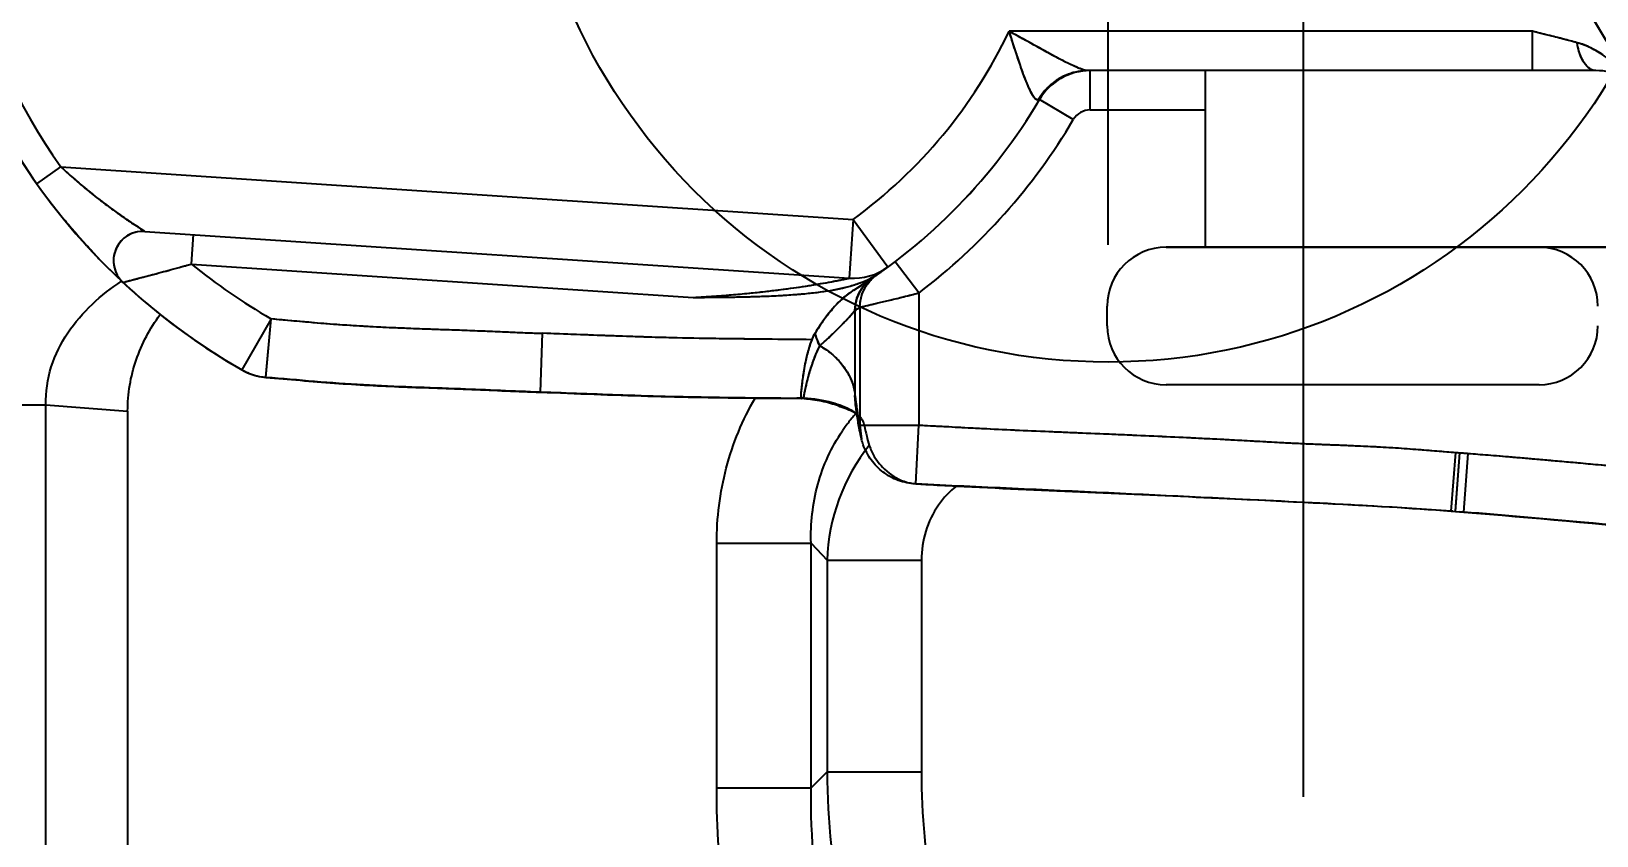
# Model space of a CAD drawing. Header units: millimetres. Extents: x 23075 to 24509, y -21593 to -20579.
# Drawn here: x 23832.64 to 23840.66, y -20854.41 to -20850.29 of the extents above; entities that cross this region are included whole.
import ezdxf

# ---------------------------------------------------------------- set-up
doc = ezdxf.new("R2010")
doc.units = ezdxf.units.MM
doc.header["$LTSCALE"] = 8
doc.linetypes.add('CENTER', pattern=[2, 1.25, -0.25, 0.25, -0.25])
doc.linetypes.add('CENTER2', pattern=[1.125, 0.75, -0.125, 0.125, -0.125])
doc.layers.get('DEFPOINTS').update_dxf_attribs({"color": 6})
for name, color, linetype in [('Cav-cor', 30, 'Continuous'), ('CL', 1, 'Continuous'), ('PIN', 5, 'Continuous'), ('PRODUCT', 1, 'Continuous')]:
    doc.layers.add(name, color=color, linetype=linetype)
doc.layers.add('dim', color=3, linetype='Continuous', lineweight=15)
doc.styles.get("Standard").update_dxf_attribs({"font": 'txt.shx', "width": 0.8, "bigfont": 'chineset.shx'})
doc.dimstyles.new('ISO-25', dxfattribs={"dimtxt": 5, "dimasz": 4, "dimexe": 0.3, "dimexo": 0.3, "dimtad": 0, "dimzin": 1, "dimdsep": 46, "dimtxsty": 'Standard', "dimcen": 0, "dimclrd": 3, "dimclre": 3, "dimclrt": 3, "dimazin": 0, "dimtfac": 1, "dimtofl": 0, "dimtmove": 0, "dimatfit": 0, "dimfxl": 0, "dimarcsym": 0})

# ---------------------------------------------------------------- blocks, each defined once
blk = doc.blocks.new('*D28255')
at = {"layer": 'DEFPOINTS', "color": 0}
for p in [(23757.1565, -20844.8851), (23853.682, -20996.8851), (23904.1565, -20996.8851)]:
    blk.add_point(p, dxfattribs=at)
at = {"layer": 'dim', "color": 3, "lineweight": -2}
for p, q in [((23757.4565, -20844.8851), (23904.4565, -20844.8851)), ((23904.1565, -20848.8851), (23904.1565, -20911.5934)), ((23904.1565, -20992.8851), (23904.1565, -20930.1768)), ((23853.982, -20996.8851), (23904.4565, -20996.8851))]:
    blk.add_line(p, q, dxfattribs=at)
at = {"layer": 'dim', "color": 3}
for points in [[(23904.8232, -20848.8851), (23903.4898, -20848.8851), (23904.1565, -20844.8851)], [(23903.4898, -20992.8851), (23904.8232, -20992.8851), (23904.1565, -20996.8851)]]:
    blk.add_solid(points, dxfattribs=at)
at = {"layer": 'dim', "color": 3, "insert": (23904.1565, -20920.8851), "char_height": 5, "attachment_point": 5, "rotation": 90}
blk.add_mtext('152.00', dxfattribs=at)

msp = doc.modelspace()

# ---------------------------------------------------------------- linework, layer by layer
at = {"layer": 'Cav-cor', "color": 241}
for p, q in [((23840.3289, -20850.2921), (23837.6495, -20850.2921)), ((23840.3289, -20850.4931), (23840.3289, -20850.2921)), ((23840.6539, -20850.4931), (23838.0547, -20850.4931)), ((23838.0644, -20850.6941), (23838.0644, -20850.4931)), ((23838.654, -20851.3976), (23838.654, -20850.4931)), ((23837.8047, -20850.6415), (23837.7988, -20850.6432)), ((23837.9779, -20850.7435), (23837.8047, -20850.6415)), ((23838.0644, -20850.6941), (23838.654, -20850.6941)), ((23832.6707, -20851.0725), (23832.7938, -20850.9854)), ((23832.7938, -20850.9854), (23836.8508, -20851.2549)), ((23836.8507, -20851.2549), (23836.8307, -20851.5557)), ((23836.8507, -20851.2549), (23837.0287, -20851.4982)), ((23833.2243, -20851.3162), (23836.8307, -20851.5557)), ((23833.4624, -20851.4831), (23833.4724, -20851.3327)), ((23837.1864, -20851.6314), (23837.0652, -20851.4711)), ((23838.453, -20851.3976), (23841.6726, -20851.3976)), ((23833.4624, -20851.4831), (23836.0311, -20851.6537)), ((23833.1116, -20851.5769), (23833.185, -20851.5581)), ((23837.1864, -20851.6314), (23837.1864, -20852.3075)), ((23836.8853, -20851.7042), (23836.8853, -20852.2673)), ((23838.1515, -20851.7996), (23838.1515, -20851.6991)), ((23833.8703, -20851.7629), (23833.7211, -20852.0248)), ((23833.844, -20852.0632), (23833.8703, -20851.7629)), ((23836.86, -20851.7216), (23836.86, -20852.1561)), ((23835.2501, -20852.1391), (23835.2604, -20851.8378)), ((23840.3625, -20852.1011), (23838.453, -20852.1011)), ((23836.862, -20852.1946), (23836.86, -20852.1561)), ((23836.8621, -20852.1951), (23836.862, -20852.1946)), ((23836.8716, -20852.2345), (23836.8621, -20852.1951)), ((23831.917, -20852.2042), (23832.7177, -20852.2042)), ((23832.7177, -20852.2042), (23833.1359, -20852.2356)), ((23832.7177, -20855.6533), (23832.7177, -20852.2042)), ((23833.1359, -20852.2356), (23833.1359, -20855.5036)), ((23836.8664, -20852.2461), (23836.8886, -20852.2673)), ((23836.9063, -20852.3074), (23837.1864, -20852.3074)), ((23837.1708, -20852.6074), (23837.1864, -20852.3074)), ((23839.9126, -20852.748), (23839.9361, -20852.4475)), ((23839.9346, -20852.7498), (23839.9577, -20852.4491)), ((23839.9361, -20852.4475), (23839.9577, -20852.4491)), ((23839.9577, -20852.4491), (23840.0003, -20852.4524)), ((23839.9768, -20852.753), (23840.0003, -20852.4524)), ((23839.9126, -20852.748), (23839.9346, -20852.7498)), ((23839.9346, -20852.7498), (23839.9557, -20852.7514)), ((23839.9557, -20852.7514), (23839.9768, -20852.753)), ((23836.152, -20852.9126), (23836.635, -20852.9126)), ((23836.152, -20854.164), (23836.152, -20852.9126)), ((23836.635, -20854.164), (23836.635, -20852.9126)), ((23836.635, -20852.9126), (23836.7174, -20852.9989)), ((23836.7174, -20852.9989), (23837.2004, -20852.9989)), ((23836.7174, -20852.9989), (23836.7174, -20854.0815)), ((23837.2004, -20852.9989), (23837.2004, -20854.0815)), ((23836.7174, -20854.0815), (23836.635, -20854.164)), ((23836.7174, -20854.0815), (23837.2004, -20854.0815)), ((23836.152, -20854.164), (23836.635, -20854.164))]:
    msp.add_line(p, q, dxfattribs=at)
for centre, radius, start, end in [((23835.3375, -20849.1866), 3.2662, 130.74193, 219.03424), ((23835.3375, -20849.1866), 3.1155, 132.36224, 215.26683), ((23844.1111, -20848.2017), 4.02, 167.05768, 216.69853), ((23835.3375, -20849.1866), 2.5627, 306.1917, 334.44525), ((23837.5251, -20861.78), 11.8251, 75.14056, 76.28423), ((23838.0644, -20850.7946), 0.3015, 90, 149.47355), ((23840.6539, -20850.7946), 0.3015, 57.69666, 90), ((23835.3375, -20849.1866), 2.8643, 301.97913, 329.47352), ((23835.3375, -20849.1866), 3.0653, 307.09843, 329.47352), ((23838.0644, -20850.7946), 0.1005, 90, 149.47352), ((23834.5618, -20849.1021), 2.5832, 226.8091, 228.46854), ((23834.6301, -20849.0247), 2.6864, 228.47249, 230.63311), ((23834.7288, -20848.9042), 2.8422, 230.63597, 234.09403), ((23833.2143, -20851.4666), 0.1507, 86.2, 203.56683), ((23837.4364, -20847.3491), 6.0541, 221.19492, 222.05541), ((23836.3164, -20848.3544), 4.5493, 222.10311, 222.27225), ((23835.3372, -20849.187), 3.2658, 223.02414, 240.33905), ((23835.1927, -20849.3789), 3.0285, 222.23023, 223.1001), ((23834.2212, -20850.2889), 1.6974, 223.07961, 224.50187), ((23838.453, -20851.6991), 0.3015, 90, 180), ((23840.3625, -20851.6991), 0.3015, 0, 90), ((23829.4819, -20837.3048), 14.7265, 284.56404, 285.00894), ((23829.4429, -20837.1596), 14.8768, 285.00932, 285.67557), ((23835.3375, -20849.1866), 2.9647, 230.76899, 240.29045), ((23836.8507, -20851.2549), 0.3015, 266.2, 306.18991), ((23836.7318, -20851.1489), 0.4573, 296.73327, 297.94458), ((23837.0606, -20851.7212), 0.2006, 142.86743, 180.11847), ((23837.0849, -20851.7031), 0.1994, 143.22221, 148.62897), ((23833.8123, -20838.2847), 13.7666, 283.55452, 284.1873), ((23835.1368, -20849.1866), 3.0653, 304.20616, 304.7812), ((23832.4504, -20832.6298), 19.5832, 283.36619, 283.55054), ((23838.453, -20851.7996), 0.3015, 180, 270), ((23840.3625, -20851.7996), 0.3015, 270, 0), ((23833.8703, -20851.7629), 0.3015, 240.33842, 264.98326), ((23836.6058, -20851.9748), 0.1945, 263.51764, 267.83362), ((23837.5268, -20852.8333), 0.8837, 140.10037, 144.14302), ((23837.5213, -20852.8288), 0.8766, 138.33794, 140.09786), ((23836.8137, -20852.3245), 0.0943, 31.79872, 37.36634), ((23837.5293, -20852.8352), 0.8869, 144.14104, 145.8144), ((23838.0338, -20852.0827), 1.1487, 191.56115, 194.14343), ((23837.7157, -20853.0323), 0.9989, 141.55498, 178.08283), ((23837.8234, -20852.1359), 0.9317, 194.13626, 197.19269), ((23837.6734, -20852.988), 0.4713, 128.58872, 144.85051)]:
    msp.add_arc(centre, radius, start, end, dxfattribs=at)
for points, knots in [([(23838.0547, -20850.4931), (23838.0427, -20850.4931), (23838.0154, -20850.4851), (23837.9731, -20850.4669), (23837.9246, -20850.4426), (23837.8539, -20850.4049), (23837.762, -20850.3539), (23837.6876, -20850.3126), (23837.6495, -20850.2921)], [0, 0, 0, 0, 0.078947, 0.18416, 0.305692, 0.436889, 0.714332, 1, 1, 1, 1]), ([(23837.7988, -20850.6432), (23837.7934, -20850.6448), (23837.7826, -20850.6378), (23837.7735, -20850.6253), (23837.7604, -20850.6035), (23837.7449, -20850.5691), (23837.7186, -20850.5025), (23837.687, -20850.4091), (23837.662, -20850.3319), (23837.6495, -20850.2921)], [0, 0, 0, 0, 0.043969, 0.079555, 0.124575, 0.23779, 0.372805, 0.677334, 1, 1, 1, 1]), ([(23840.6978, -20850.4185), (23840.6873, -20850.4112), (23840.6436, -20850.3828), (23840.5955, -20850.3604), (23840.5576, -20850.3503)], [0, 0, 0, 0, 0.246991, 1, 1, 1, 1]), ([(23840.6539, -20850.4931), (23840.6429, -20850.4931), (23840.6218, -20850.4854), (23840.5984, -20850.4619), (23840.5723, -20850.4184), (23840.5619, -20850.3786), (23840.5576, -20850.3503)], [0, 0, 0, 0, 0.180258, 0.342343, 0.534933, 1, 1, 1, 1]), ([(23838.0547, -20850.4931), (23838.0037, -20850.4931), (23837.8994, -20850.5212), (23837.8243, -20850.5985), (23837.7988, -20850.6432)], [0, 0, 0, 0, 0.497941, 1, 1, 1, 1]), ([(23832.7354, -20851.1609), (23832.7414, -20851.1687), (23832.7651, -20851.1995), (23832.7896, -20851.2296), (23832.8081, -20851.2518)], [0, 0, 0, 0, 0.254704, 1, 1, 1, 1]), ([(23833.062, -20851.2063), (23833.0803, -20851.2196), (23833.1074, -20851.2387), (23833.1428, -20851.263), (23833.167, -20851.2791), (23833.1884, -20851.2932), (23833.204, -20851.3032), (23833.214, -20851.3098), (23833.2197, -20851.313), (23833.2226, -20851.3157), (23833.2243, -20851.3162)], [0, 0, 0, 0, 0.346238, 0.507634, 0.657299, 0.790484, 0.899552, 0.941701, 0.973347, 1, 1, 1, 1]), ([(23832.8081, -20851.2518), (23832.8143, -20851.2591), (23832.8382, -20851.2876), (23832.8626, -20851.3157), (23832.8808, -20851.3365)], [0, 0, 0, 0, 0.256862, 1, 1, 1, 1]), ([(23836.031, -20851.6537), (23836.1017, -20851.6501), (23836.2429, -20851.6406), (23836.4188, -20851.6225), (23836.5582, -20851.6039), (23836.6443, -20851.5905), (23836.7115, -20851.5789), (23836.753, -20851.5713), (23836.7828, -20851.5654), (23836.8066, -20851.5609), (23836.8141, -20851.5587), (23836.8334, -20851.5556), (23836.8307, -20851.5557)], [0, 0, 0, 0, 0.263392, 0.526379, 0.657247, 0.786759, 0.850294, 0.911855, 0.941077, 0.968078, 0.990173, 1, 1, 1, 1]), ([(23832.7177, -20852.2042), (23832.716, -20852.1388), (23832.7348, -20852.007), (23832.823, -20851.8308), (23832.9506, -20851.6845), (23833.0518, -20851.6056), (23833.1046, -20851.5704)], [0, 0, 0, 0, 0.253378, 0.505054, 0.753832, 1, 1, 1, 1]), ([(23836.0311, -20851.6537), (23836.1296, -20851.6539), (23836.3265, -20851.6519), (23836.5235, -20851.643), (23836.6215, -20851.6331)], [0, 0, 0, 0, 0.500039, 1, 1, 1, 1]), ([(23836.8544, -20851.6162), (23836.8333, -20851.6293), (23836.7543, -20851.6907), (23836.6958, -20851.7733), (23836.6559, -20851.8363)], [0, 0, 0, 0, 0.250464, 1, 1, 1, 1]), ([(23836.8853, -20851.7042), (23836.8881, -20851.7035), (23836.9189, -20851.6966), (23836.9496, -20851.6892), (23836.9775, -20851.6826)], [0, 0, 0, 0, 0.090413, 1, 1, 1, 1]), ([(23833.1359, -20852.2356), (23833.1359, -20852.1476), (23833.1657, -20851.9702), (23833.2502, -20851.8122), (23833.3022, -20851.7411)], [0, 0, 0, 0, 0.49984, 1, 1, 1, 1]), ([(23833.8676, -20851.7626), (23833.9834, -20851.7728), (23834.2149, -20851.7945), (23834.5633, -20851.8122), (23834.9119, -20851.8227), (23835.1442, -20851.8339), (23835.2604, -20851.8378)], [0, 0, 0, 0, 0.250001, 0.499994, 0.749997, 1, 1, 1, 1]), ([(23836.6794, -20851.902), (23836.7015, -20851.8827), (23836.7642, -20851.8251), (23836.823, -20851.7634), (23836.86, -20851.7216)], [0, 0, 0, 0, 0.344843, 1, 1, 1, 1]), ([(23836.6385, -20851.8706), (23836.4088, -20851.8678), (23836.0641, -20851.866), (23835.6048, -20851.8512), (23835.3752, -20851.8418), (23835.2604, -20851.8378)], [0, 0, 0, 0, 0.499999, 0.749999, 1, 1, 1, 1]), ([(23836.6385, -20851.8706), (23836.626, -20851.9038), (23836.608, -20851.9682), (23836.5944, -20852.0463), (23836.588, -20852.1001), (23836.5845, -20852.1301), (23836.5818, -20852.152), (23836.5832, -20852.1637), (23836.5838, -20852.168)], [0, 0, 0, 0, 0.349872, 0.657913, 0.783412, 0.884333, 0.957168, 1, 1, 1, 1]), ([(23836.6794, -20851.9019), (23836.6769, -20851.8964), (23836.6679, -20851.8749), (23836.6604, -20851.8529), (23836.6559, -20851.8363)], [0, 0, 0, 0, 0.260626, 1, 1, 1, 1]), ([(23836.5984, -20852.1692), (23836.5985, -20852.1581), (23836.606, -20852.1265), (23836.6191, -20852.0677), (23836.6419, -20851.9885), (23836.6651, -20851.9316), (23836.6794, -20851.902)], [0, 0, 0, 0, 0.118808, 0.343806, 0.647519, 1, 1, 1, 1]), ([(23836.6794, -20851.902), (23836.707, -20851.9163), (23836.7935, -20851.9781), (23836.8551, -20852.081), (23836.86, -20852.1561)], [0, 0, 0, 0, 0.292378, 1, 1, 1, 1]), ([(23833.8439, -20852.0632), (23833.9609, -20852.0734), (23834.1362, -20852.0891), (23834.3705, -20852.1044), (23834.5464, -20852.1121), (23834.7223, -20852.1182), (23834.9569, -20852.1272), (23835.1328, -20852.1351), (23835.2501, -20852.1391)], [0, 0, 0, 0, 0.250015, 0.375001, 0.499991, 0.625, 0.750007, 1, 1, 1, 1]), ([(23835.2501, -20852.1391), (23835.4332, -20852.1454), (23835.7993, -20852.1618), (23836.1657, -20852.167), (23836.3489, -20852.1689)], [0, 0, 0, 0, 0.5, 1, 1, 1, 1]), ([(23836.152, -20852.9126), (23836.152, -20852.7832), (23836.1845, -20852.5234), (23836.284, -20852.2807), (23836.3489, -20852.1689)], [0, 0, 0, 0, 0.500051, 1, 1, 1, 1]), ([(23836.3489, -20852.1689), (23836.3688, -20852.1691), (23836.4471, -20852.1698), (23836.5255, -20852.1703), (23836.5838, -20852.168)], [0, 0, 0, 0, 0.254402, 1, 1, 1, 1]), ([(23836.5984, -20852.1692), (23836.6472, -20852.171), (23836.7318, -20852.1844), (23836.8119, -20852.2145), (23836.8434, -20852.2319)], [0, 0, 0, 0, 0.576049, 1, 1, 1, 1]), ([(23836.86, -20852.1561), (23836.8608, -20852.1626), (23836.8641, -20852.1873), (23836.8676, -20852.212), (23836.8705, -20852.2301)], [0, 0, 0, 0, 0.264792, 1, 1, 1, 1]), ([(23836.8434, -20852.2319), (23836.8456, -20852.2331), (23836.8535, -20852.2375), (23836.8611, -20852.2423), (23836.8664, -20852.2461)], [0, 0, 0, 0, 0.277215, 1, 1, 1, 1]), ([(23836.635, -20852.9126), (23836.6319, -20852.8119), (23836.6539, -20852.6081), (23836.739, -20852.4204), (23836.7957, -20852.3369)], [0, 0, 0, 0, 0.499351, 1, 1, 1, 1]), ([(23837.1864, -20852.3075), (23837.301, -20852.3134), (23837.5301, -20852.3264), (23837.8739, -20852.3411), (23838.2178, -20852.3555), (23838.5617, -20852.3706), (23838.8481, -20852.3857), (23839.0772, -20852.3986), (23839.3064, -20852.4086), (23839.5931, -20852.4186), (23839.8218, -20852.4385), (23839.9361, -20852.4475)], [0, 0, 0, 0, 0.125001, 0.250001, 0.375002, 0.500003, 0.625003, 0.687503, 0.750003, 0.875001, 1, 1, 1, 1]), ([(23836.9334, -20852.4112), (23836.9342, -20852.4141), (23836.9384, -20852.4264), (23836.9436, -20852.4384), (23836.948, -20852.4474)], [0, 0, 0, 0, 0.226515, 1, 1, 1, 1]), ([(23836.948, -20852.4474), (23836.9618, -20852.4752), (23837.0026, -20852.5337), (23837.0621, -20852.5755), (23837.0985, -20852.5906)], [0, 0, 0, 0, 0.440354, 1, 1, 1, 1]), ([(23840.0003, -20852.4524), (23840.1747, -20852.4661), (23840.4362, -20852.4884), (23840.7845, -20852.5209), (23841.133, -20852.5517), (23841.4814, -20852.5848), (23841.8308, -20852.604), (23842.0056, -20852.6111), (23842.093, -20852.6137)], [0, 0, 0, 0, 0.25, 0.375002, 0.500003, 0.75, 0.875, 1, 1, 1, 1]), ([(23837.0985, -20852.5906), (23837.104, -20852.5929), (23837.1274, -20852.6014), (23837.1521, -20852.606), (23837.1708, -20852.6074)], [0, 0, 0, 0, 0.243083, 1, 1, 1, 1]), ([(23837.1708, -20852.6074), (23837.1879, -20852.6087), (23837.2574, -20852.6133), (23837.327, -20852.6168), (23837.3794, -20852.6196)], [0, 0, 0, 0, 0.245821, 1, 1, 1, 1]), ([(23837.3794, -20852.6196), (23837.5905, -20852.6309), (23838.0129, -20852.6478), (23838.6463, -20852.6776), (23839.2798, -20852.7065), (23839.7019, -20852.7315), (23839.9126, -20852.748)], [0, 0, 0, 0, 0.25, 0.500001, 0.750001, 1, 1, 1, 1]), ([(23837.288, -20852.7167), (23837.2594, -20852.7575), (23837.215, -20852.8488), (23837.2004, -20852.9491), (23837.2004, -20852.9989)], [0, 0, 0, 0, 0.49996, 1, 1, 1, 1]), ([(23839.9768, -20852.753), (23840.3281, -20852.7805), (23840.8542, -20852.8303), (23841.5562, -20852.8932), (23841.9082, -20852.9099), (23842.0843, -20852.915)], [0, 0, 0, 0, 0.500003, 0.750005, 1, 1, 1, 1]), ([(23836.7174, -20854.0815), (23836.7194, -20854.3339), (23836.7704, -20854.8398), (23836.9892, -20855.5697), (23837.3459, -20856.2438), (23837.8286, -20856.8343), (23838.419, -20857.3172), (23839.093, -20857.6739), (23839.8229, -20857.8928), (23840.3287, -20857.9438), (23840.5812, -20857.9458)], [0, 0, 0, 0, 0.124973, 0.249968, 0.374984, 0.500009, 0.625032, 0.750044, 0.875035, 1, 1, 1, 1]), ([(23837.2004, -20854.0815), (23837.2004, -20854.3031), (23837.2415, -20854.7474), (23837.4287, -20855.3895), (23837.7385, -20855.9827), (23838.1612, -20856.5017), (23838.6801, -20856.9245), (23839.2733, -20857.2345), (23839.9153, -20857.4218), (23840.3596, -20857.4629), (23840.5812, -20857.4629)], [0, 0, 0, 0, 0.125, 0.250001, 0.375006, 0.50001, 0.625012, 0.750013, 0.875008, 1, 1, 1, 1]), ([(23838.6775, -20858.1279), (23838.3005, -20857.9593), (23837.5908, -20857.51), (23836.7722, -20856.5566), (23836.2637, -20855.4082), (23836.152, -20854.5772), (23836.152, -20854.164)], [0, 0, 0, 0, 0.249972, 0.499932, 0.749932, 1, 1, 1, 1]), ([(23840.4986, -20858.0286), (23840.2447, -20858.0306), (23839.735, -20857.9876), (23838.9975, -20857.7785), (23838.3156, -20857.4268), (23837.7198, -20856.9432), (23837.2364, -20856.3472), (23836.8849, -20855.6652), (23836.6759, -20854.9276), (23836.6331, -20854.418), (23836.635, -20854.164)], [0, 0, 0, 0, 0.124995, 0.249994, 0.374997, 0.5, 0.625004, 0.750007, 0.875005, 1, 1, 1, 1])]:
    msp.add_open_spline(points, degree=3, knots=knots, dxfattribs=at)
for points in [[(23836.9461, -20851.5528), (23836.9619, -20851.5444), (23836.9772, -20851.5351), (23836.9918, -20851.5248)], [(23836.6215, -20851.6331), (23836.6884, -20851.6263), (23836.7555, -20851.6171), (23836.8206, -20851.6001)], [(23836.8206, -20851.6001), (23836.8608, -20851.5896), (23836.9005, -20851.5759), (23836.9375, -20851.5573)], [(23836.8854, -20851.7042), (23836.8853, -20851.6679), (23836.8958, -20851.6303), (23836.9147, -20851.5993)], [(23836.6559, -20851.8363), (23836.6491, -20851.8471), (23836.6431, -20851.8586), (23836.6385, -20851.8706)], [(23836.8939, -20852.2748), (23836.8986, -20852.2824), (23836.9022, -20852.2907), (23836.9049, -20852.2992)], [(23836.9049, -20852.2992), (23836.9063, -20852.3037), (23836.9075, -20852.3083), (23836.9084, -20852.3129)]]:
    msp.add_open_spline(points, degree=3, dxfattribs=at)
at = {"layer": 'CL', "color": 6, "linetype": 'CENTER', "ltscale": 0.5}
msp.add_line((23839.1565, -20854.2109), (23839.1565, -20843.5593), dxfattribs=at)
at = {"layer": 'PIN', "color": 181, "linetype": 'CENTER2'}
msp.add_line((23838.1565, -20851.3851), (23838.1565, -20846.5851), dxfattribs=at)
at = {"layer": 'PRODUCT'}
for p, q in [((23840.3289, -20850.2921), (23837.6495, -20850.2921)), ((23840.3289, -20850.4931), (23840.3289, -20850.2921)), ((23838.0644, -20850.6941), (23838.0644, -20850.4931)), ((23840.6539, -20850.4931), (23838.0644, -20850.4931)), ((23838.654, -20851.3976), (23838.654, -20850.4931)), ((23837.9779, -20850.7435), (23837.8047, -20850.6415)), ((23838.0644, -20850.6941), (23838.654, -20850.6941)), ((23832.6707, -20851.0725), (23832.7938, -20850.9854)), ((23832.7938, -20850.9854), (23836.8508, -20851.2549)), ((23836.8507, -20851.2549), (23836.8307, -20851.5557)), ((23836.8507, -20851.2549), (23837.0287, -20851.4982)), ((23833.2243, -20851.3162), (23836.8307, -20851.5557)), ((23833.4624, -20851.4831), (23833.4724, -20851.3327)), ((23837.1864, -20851.6314), (23837.0652, -20851.4711)), ((23841.6726, -20851.3976), (23838.453, -20851.3976)), ((23833.4624, -20851.4831), (23836.0311, -20851.6537)), ((23837.0262, -20851.5), (23837.0287, -20851.4982)), ((23837.1864, -20851.6314), (23837.1864, -20852.3075)), ((23836.8853, -20851.7042), (23836.8853, -20852.3074)), ((23838.1515, -20851.7996), (23838.1515, -20851.6991)), ((23833.8703, -20851.7629), (23833.7211, -20852.0248)), ((23833.843, -20852.0631), (23833.8703, -20851.7629)), ((23836.86, -20851.7216), (23836.86, -20852.1561)), ((23835.2501, -20852.1392), (23835.2604, -20851.8378)), ((23840.3625, -20852.1011), (23838.453, -20852.1011)), ((23836.6002, -20852.1731), (23836.5859, -20852.1715)), ((23836.6003, -20852.1731), (23836.6003, -20852.1731)), ((23836.8621, -20852.1949), (23836.86, -20852.1561)), ((23836.8621, -20852.1952), (23836.8621, -20852.1949)), ((23836.8853, -20852.3074), (23836.8937, -20852.3796)), ((23836.8853, -20852.3074), (23837.1864, -20852.3074)), ((23837.1708, -20852.6085), (23837.1864, -20852.3074)), ((23836.8937, -20852.3796), (23836.8941, -20852.3814)), ((23839.9126, -20852.748), (23839.9361, -20852.4475)), ((23839.9349, -20852.7457), (23839.9577, -20852.4491)), ((23839.9768, -20852.753), (23840.0003, -20852.4524)), ((23839.9768, -20852.753), (23839.9539, -20852.7512))]:
    msp.add_line(p, q, dxfattribs=at)
msp.add_circle((23838.1565, -20848.9851), 3, dxfattribs=at)
for centre, radius, start, end in [((23844.1111, -20848.2017), 4.02, 152.55076, 247.39074), ((23835.3375, -20849.1866), 3.2662, 128.09958, 240.33843), ((23835.3375, -20849.1866), 3.1155, 132.36224, 215.26683), ((23835.3375, -20849.1866), 2.5627, 306.1917, 334.44525), ((23838.0644, -20850.7946), 0.3015, 90.00005, 149.47355), ((23840.6539, -20850.7946), 0.3015, 36.8699, 90), ((23835.3375, -20849.1866), 2.8643, 301.97741, 329.47352), ((23835.3375, -20849.1866), 3.0653, 307.09843, 329.47352), ((23838.0644, -20850.7946), 0.1005, 90, 149.47352), ((23833.2143, -20851.4666), 0.1507, 86.20005, 227.04016), ((23838.453, -20851.6991), 0.3015, 90, 180), ((23840.3625, -20851.6991), 0.3015, 0, 90), ((23835.3375, -20849.1866), 2.9647, 230.76899, 240.29045), ((23836.8507, -20851.2549), 0.3015, 266.2, 306.18991), ((23838.453, -20851.7996), 0.3015, 180, 270), ((23840.3625, -20851.7996), 0.3015, 270, 0)]:
    msp.add_arc(centre, radius, start, end, dxfattribs=at)
for points, start_tangent, end_tangent in [([(23838.0302, -20850.489), (23837.9956, -20850.4764), (23837.9494, -20850.4549), (23837.8914, -20850.4249), (23837.8219, -20850.387), (23837.7411, -20850.3424), (23837.6495, -20850.2921)], (-0.961438, 0.275022), (-0.879993, 0.474986)), ([(23837.7705, -20850.6202), (23837.7523, -20850.585), (23837.7311, -20850.5338), (23837.7069, -20850.4673), (23837.6798, -20850.3863), (23837.6495, -20850.2921)], (-0.498207, 0.867058), (-0.298924, 0.954277)), ([(23840.5576, -20850.3503), (23840.4863, -20850.3317), (23840.4083, -20850.3118), (23840.3289, -20850.2921)], (-0.966597, 0.256301), (-0.971434, 0.237309)), ([(23840.6539, -20850.4931), (23840.6224, -20850.4829), (23840.594, -20850.4535), (23840.5716, -20850.4078), (23840.5576, -20850.3503)], (-1, -0.000004), (-0.149929, 0.988697)), ([(23840.7076, -20850.4254), (23840.6978, -20850.4185), (23840.6273, -20850.3768), (23840.5576, -20850.3503)], (-0.81132, 0.584602), (-0.966568, 0.256412)), ([(23837.9775, -20850.5036), (23837.9537, -20850.5112), (23837.9196, -20850.5264)], (-0.964302, -0.264805), (-0.886102, -0.463491)), ([(23838.0281, -20850.4943), (23837.9775, -20850.5036)], (-0.99572, -0.092422), (-0.964302, -0.264805)), ([(23838.0547, -20850.4931), (23838.0281, -20850.4943)], (-1, 0.000004), (-0.99572, -0.092422)), ([(23838.0547, -20850.4931), (23838.0302, -20850.489)], (-1, -0.000439), (-0.961438, 0.275022)), ([(23837.9059, -20850.534), (23837.8649, -20850.5633), (23837.8014, -20850.6388)], (-0.860247, -0.509878), (-0.509765, -0.860313)), ([(23837.9196, -20850.5264), (23837.9059, -20850.534)], (-0.886102, -0.463491), (-0.860247, -0.509878)), ([(23837.7858, -20850.6393), (23837.7705, -20850.6202)], (-0.806839, 0.590771), (-0.498207, 0.867058)), ([(23837.7988, -20850.6432), (23837.7858, -20850.6393)], (-0.958405, -0.285412), (-0.806839, 0.590771)), ([(23837.8014, -20850.6388), (23837.7988, -20850.6432)], (-0.509765, -0.860313), (-0.495068, -0.868854)), ([(23837.8047, -20850.6415), (23837.8033, -20850.6419), (23837.7988, -20850.6432)], (-0.959327, -0.282298), (-0.959695, -0.281045)), ([(23832.7938, -20850.9854), (23832.8566, -20851.0425), (23832.9261, -20851.1016), (23832.9966, -20851.1575), (23833.062, -20851.2063), (23833.1183, -20851.2461), (23833.1638, -20851.277), (23833.1975, -20851.2991), (23833.2177, -20851.312), (23833.2243, -20851.3162)], (0.729016, -0.684497), (0.845245, -0.534379)), ([(23833.1116, -20851.5769), (23833.1132, -20851.5765), (23833.1181, -20851.5753), (23833.127, -20851.573), (23833.1408, -20851.5695), (23833.16, -20851.5645), (23833.185, -20851.5581), (23833.216, -20851.55), (23833.2528, -20851.5403), (23833.2956, -20851.5289), (23833.3448, -20851.5156), (23833.4004, -20851.5004), (23833.4624, -20851.4831)], (0.969537, 0.244946), (0.962806, 0.270195)), ([(23836.0311, -20851.6537), (23836.1392, -20851.6473), (23836.2379, -20851.6397), (23836.328, -20851.6314), (23836.4092, -20851.6227), (23836.4815, -20851.6139), (23836.5464, -20851.6052), (23836.6053, -20851.5965), (23836.6594, -20851.5878), (23836.7084, -20851.5794), (23836.7507, -20851.5716), (23836.7848, -20851.5651), (23836.81, -20851.56), (23836.8255, -20851.5568), (23836.8307, -20851.5557)], (0.99869, 0.051176), (0.979347, 0.202186)), ([(23836.86, -20851.7216), (23836.8703, -20851.6575), (23836.9006, -20851.6001), (23836.9477, -20851.5554)], (-0.001862, 0.999998), (0.82702, 0.562172)), ([(23836.8854, -20851.7042), (23836.8955, -20851.6407), (23836.9252, -20851.5837), (23836.9714, -20851.5391)], (-0.002114, 0.999998), (0.821317, 0.570473)), ([(23836.9375, -20851.5573), (23836.9711, -20851.5385)], (0.89309, 0.449877), (0.850425, 0.526096)), ([(23836.9711, -20851.5385), (23836.9918, -20851.5248)], (0.850425, 0.526096), (0.816293, 0.577638)), ([(23836.0311, -20851.6537), (23836.1496, -20851.6533), (23836.2591, -20851.6518), (23836.3609, -20851.6491), (23836.4555, -20851.6452), (23836.5425, -20851.6399), (23836.6215, -20851.6331), (23836.6931, -20851.6246), (23836.7589, -20851.6138), (23836.8206, -20851.6001), (23836.8799, -20851.5819)], (0.999998, -0.002132), (0.940733, 0.339148)), ([(23836.8544, -20851.6162), (23836.8008, -20851.6563), (23836.7499, -20851.7074), (23836.702, -20851.7679), (23836.6559, -20851.8363)], (-0.848304, -0.529509), (-0.534719, -0.84503)), ([(23836.8799, -20851.5819), (23836.9375, -20851.5573)], (0.940733, 0.339148), (0.89309, 0.449877)), ([(23836.8853, -20851.7042), (23836.8985, -20851.7011), (23836.9298, -20851.6938), (23836.9775, -20851.6826), (23837.0388, -20851.6679), (23837.1099, -20851.6505), (23837.1864, -20851.6314)], (0.972221, 0.234065), (0.969801, 0.243899)), ([(23836.86, -20851.7216), (23836.8684, -20851.7159), (23836.8769, -20851.71), (23836.8853, -20851.7042)], (0.82702, 0.562172), (0.821336, 0.570444)), ([(23833.8676, -20851.7626), (23833.9862, -20851.7731), (23834.1078, -20851.7837), (23834.2397, -20851.7937), (23834.3765, -20851.8022), (23834.5086, -20851.8087), (23834.6302, -20851.8135), (23834.7424, -20851.8175), (23834.8489, -20851.8213), (23834.9529, -20851.8254), (23835.0561, -20851.8297), (23835.1586, -20851.834), (23835.2604, -20851.8378)], (0.996171, -0.087424), (0.999419, -0.034098)), ([(23836.6794, -20851.902), (23836.7406, -20851.846), (23836.7911, -20851.796), (23836.8282, -20851.7568), (23836.8508, -20851.7319), (23836.86, -20851.7216)], (0.753436, 0.657521), (0.66283, 0.74877)), ([(23836.6385, -20851.8706), (23836.1754, -20851.8656), (23835.7231, -20851.8549), (23835.2604, -20851.8378)], (-0.999924, 0.012356), (-0.999414, 0.034229)), ([(23836.6385, -20851.8706), (23836.6191, -20851.9306), (23836.6064, -20851.9834), (23836.5979, -20852.0281), (23836.5924, -20852.065), (23836.5886, -20852.0946), (23836.5861, -20852.1177), (23836.5838, -20852.1354), (23836.5826, -20852.1487), (23836.5827, -20852.1583), (23836.5834, -20852.1649), (23836.5839, -20852.1689), (23836.5848, -20852.171), (23836.5859, -20852.1715)], (-0.353826, -0.935311), (0.984703, -0.174241)), ([(23836.6559, -20851.8363), (23836.6462, -20851.8533), (23836.6385, -20851.8706)], (-0.535231, -0.844705), (-0.353826, -0.935311)), ([(23836.6794, -20851.9019), (23836.666, -20851.8685), (23836.6559, -20851.8363)], (-0.402823, 0.915278), (-0.258675, 0.965964)), ([(23836.602, -20852.1418), (23836.6111, -20852.1035), (23836.6245, -20852.0503), (23836.6462, -20851.9813), (23836.6794, -20851.902)], (0.238185, 0.97122), (0.432505, 0.901631)), ([(23836.6794, -20851.902), (23836.7331, -20851.9368), (23836.7822, -20851.9836), (23836.8217, -20852.0387), (23836.8483, -20852.0976), (23836.86, -20852.1561)], (0.887297, -0.461198), (0.06492, -0.99789)), ([(23833.7211, -20852.0248), (23833.7986, -20852.0557), (23833.8439, -20852.0632)], (0.868964, -0.494876), (0.996173, -0.087409)), ([(23835.2501, -20852.1392), (23834.8401, -20852.1227), (23834.3431, -20852.1023), (23833.8439, -20852.0632)], (-0.999426, 0.033868), (-0.996248, 0.086543)), ([(23836.5864, -20852.1716), (23836.1658, -20852.167), (23835.6719, -20852.1548), (23835.2501, -20852.1392)], (-0.999947, 0.010249), (-0.999401, 0.034599)), ([(23836.6003, -20852.1731), (23836.5987, -20852.1654), (23836.602, -20852.1418)], (-0.852876, 0.522113), (0.238185, 0.97122)), ([(23836.6426, -20852.1776), (23836.6004, -20852.1732)], (-0.991851, 0.127406), (-0.996945, 0.078109)), ([(23836.8674, -20852.2523), (23836.8144, -20852.2247), (23836.7353, -20852.1968), (23836.6426, -20852.1776)], (-0.781985, 0.623298), (-0.991851, 0.127406)), ([(23836.86, -20852.1561), (23836.8658, -20852.1989)], (0.129094, -0.991632), (0.141919, -0.989878)), ([(23836.8715, -20852.2624), (23836.8621, -20852.1949)], (-0.148527, 0.988908), (-0.129166, 0.991623)), ([(23836.8658, -20852.1989), (23836.8713, -20852.235)], (0.141919, -0.989878), (0.157626, -0.987499)), ([(23836.8703, -20852.2546), (23836.8674, -20852.2523)], (-0.77514, 0.631789), (-0.781985, 0.623298)), ([(23836.8713, -20852.235), (23836.8763, -20852.2649), (23836.881, -20852.2887), (23836.8853, -20852.3074)], (0.157626, -0.987499), (0.242126, -0.970245)), ([(23836.8834, -20852.3328), (23836.8715, -20852.2624)], (-0.191322, 0.981527), (-0.148527, 0.988908)), ([(23836.8937, -20852.3796), (23836.8834, -20852.3328)], (-0.240258, 0.970709), (-0.191322, 0.981527)), ([(23837.1864, -20852.3075), (23837.3068, -20852.3138), (23837.44, -20852.3209), (23837.5916, -20852.3286), (23837.7637, -20852.3364), (23837.9492, -20852.3442), (23838.138, -20852.3521), (23838.3231, -20852.3602), (23838.498, -20852.3681), (23838.6581, -20852.3758), (23838.803, -20852.3833), (23838.9334, -20852.3906), (23839.0515, -20852.3969), (23839.1578, -20852.4021), (23839.2527, -20852.4061), (23839.3372, -20852.4094), (23839.4132, -20852.4125), (23839.483, -20852.4156), (23839.5486, -20852.419), (23839.6118, -20852.4228), (23839.6728, -20852.4269), (23839.7313, -20852.4312), (23839.7871, -20852.4355), (23839.84, -20852.4398), (23839.8898, -20852.4438), (23839.9361, -20852.4475)], (0.99865, -0.051944), (0.996942, -0.078142)), ([(23837.1708, -20852.6085), (23837.082, -20852.5903), (23837.0045, -20852.5479), (23836.9433, -20852.4858), (23836.9022, -20852.4082), (23836.8941, -20852.3814)], (-0.998653, 0.051878), (-0.24509, 0.9695)), ([(23839.9361, -20852.4475), (23839.947, -20852.4483), (23839.9577, -20852.4491)], (0.996942, -0.07814), (0.997066, -0.076546)), ([(23839.9577, -20852.4491), (23839.9791, -20852.4508), (23840.0003, -20852.4524)], (0.997064, -0.076574), (0.996956, -0.077962)), ([(23840.0003, -20852.4524), (23840.0486, -20852.4562), (23840.1013, -20852.4605), (23840.1591, -20852.4652), (23840.2228, -20852.4704), (23840.2931, -20852.4764), (23840.3705, -20852.4831), (23840.4557, -20852.4907), (23840.5493, -20852.4992), (23840.6519, -20852.5086), (23840.765, -20852.519), (23840.891, -20852.5303), (23841.0281, -20852.5426), (23841.1701, -20852.5555), (23841.3138, -20852.5683), (23841.4572, -20852.5803), (23841.5996, -20852.5905), (23841.7495, -20852.5993), (23841.914, -20852.6071), (23842.093, -20852.6137)], (0.996956, -0.077972), (0.99958, -0.028973)), ([(23839.9126, -20852.7482), (23839.1052, -20852.7015), (23838.1578, -20852.6548), (23837.1708, -20852.6085)], (-0.997373, 0.072441), (-0.99873, 0.050377)), ([(23839.9218, -20852.7488), (23839.915, -20852.7482), (23839.9126, -20852.748)], (-0.996991, 0.077518), (-0.996942, 0.07814)), ([(23842.0843, -20852.9151), (23841.3253, -20852.872), (23840.5946, -20852.8061), (23839.9768, -20852.753)], (-0.999596, 0.028428), (-0.996969, 0.077804))]:
    msp.add_spline(points, degree=3, dxfattribs=dict(at, start_tangent=start_tangent, end_tangent=end_tangent))

# ---------------------------------------------------------------- dimensions: what is measured, and where the dimension line sits
at = {"layer": 'dim'}
dim = msp.add_linear_dim(base=(23904.1565, -20996.8851), p1=(23757.1565, -20844.8851), p2=(23853.682, -20996.8851), angle=90, dimstyle='ISO-25', dxfattribs=at)
dim.commit()
dim.dimension.update_dxf_attribs({"geometry": '*D28255', "text_midpoint": (23904.1565, -20920.8851)})

doc.saveas('drawing.dxf')
